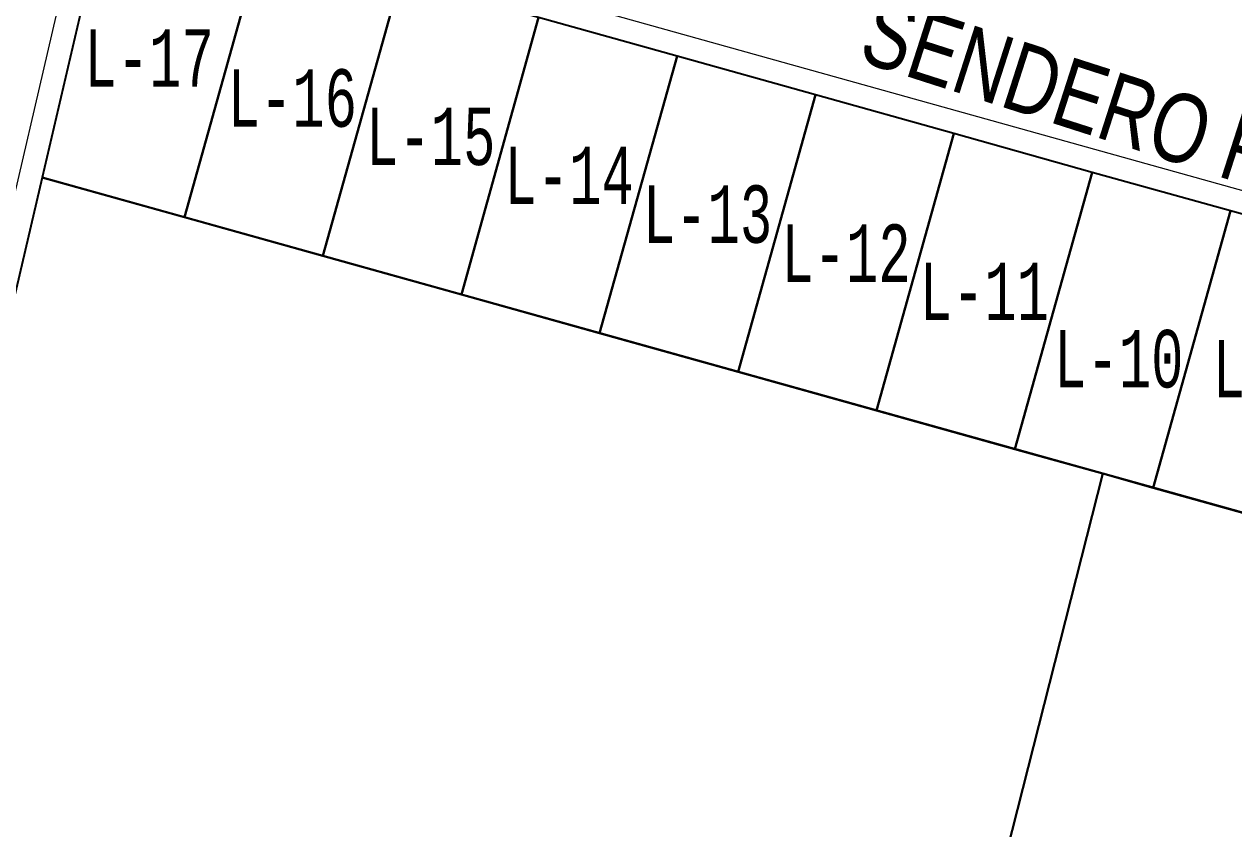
# Model space of a CAD drawing. Header units: millimetres. Extents: x 474016 to 477875, y 2288607 to 2292200.
# Drawn here: x 474206.5 to 474311.7, y 2288908.5 to 2288978.5 of the extents above; entities that cross this region are included whole.
import ezdxf
from ezdxf.enums import TextEntityAlignment as Align

# ---------------------------------------------------------------- set-up
doc = ezdxf.new("R2010")
doc.units = ezdxf.units.MM
doc.header["$LTSCALE"] = 50
for name, color, linetype, lineweight in [('BANQUETA', 251, 'Continuous', 5), ('MANZANAS', 4, 'Continuous', 15), ('vialidad', 5, 'Continuous', 13)]:
    doc.layers.add(name, color=color, linetype=linetype, lineweight=lineweight)
doc.layers.add('CVL_LOTIF', color=1, linetype='Continuous')
doc.layers.add('MZ Y LT', color=7, linetype='Continuous', lineweight=13, true_color=0x0d2bf2)
doc.styles.add('MONOTXT4', font='MONOTXT4.shx', dxfattribs={"width": 0.55})
doc.styles.get("Standard").update_dxf_attribs({"font": 'arial.ttf'})

msp = doc.modelspace()

# ---------------------------------------------------------------- linework, layer by layer
at = {"layer": 'BANQUETA'}
for p, q in [((474214.3, 2288991.46), (474408.63, 2288937.16)), ((474168.46, 2288803.96), (474211.81, 2288989.99))]:
    msp.add_line(p, q, dxfattribs=at)
at = {"layer": 'CVL_LOTIF'}
for points in [[(474227.18, 2288985.79), (474213.76, 2288989.53), (474208.08, 2288965.16), (474220.45, 2288961.71)], [(474239.21, 2288982.42), (474227.18, 2288985.79), (474220.45, 2288961.71), (474232.49, 2288958.34)], [(474251.25, 2288979.06), (474239.21, 2288982.42), (474232.49, 2288958.34), (474244.53, 2288954.98)], [(474263.29, 2288975.7), (474251.25, 2288979.06), (474244.53, 2288954.98), (474256.56, 2288951.62)], [(474275.33, 2288972.33), (474263.29, 2288975.7), (474256.56, 2288951.62), (474268.6, 2288948.25)], [(474287.37, 2288968.97), (474275.33, 2288972.33), (474268.6, 2288948.25), (474280.64, 2288944.89)], [(474299.41, 2288965.6), (474287.37, 2288968.97), (474280.64, 2288944.89), (474292.68, 2288941.53)], [(474311.45, 2288962.24), (474299.41, 2288965.6), (474292.68, 2288941.53), (474300.33, 2288939.39), (474304.72, 2288938.16)], [(474300.33, 2288939.39), (474208.08, 2288965.16), (474170.41, 2288803.51), (474262.75, 2288791.43)], [(474323.49, 2288958.88), (474311.45, 2288962.24), (474304.72, 2288938.16), (474316.76, 2288934.8)], [(474401.37, 2288911.16), (474300.33, 2288939.39), (474262.75, 2288791.43), (474364.21, 2288778.15)]]:
    msp.add_lwpolyline(points, close=True, dxfattribs=at)
at = {"layer": 'MANZANAS'}
for p, q in [((474208.08, 2288965.16), (474401.37, 2288911.16)), ((474300.33, 2288939.39), (474262.75, 2288791.43))]:
    msp.add_line(p, q, dxfattribs=at)
msp.add_lwpolyline([(474208.08, 2288965.16), (474401.37, 2288911.16), (474364.21, 2288778.15), (474170.41, 2288803.51), (474208.08, 2288965.16), (474170.41, 2288803.51)], dxfattribs=at)

# ---------------------------------------------------------------- texts
at = {"layer": 'MZ Y LT', "lineweight": 13, "style": 'MONOTXT4', "width": 0.65}
for s, p in [('L-17', (474217.37, 2288975.55)), ('L-16', (474229.83, 2288972.07)), ('L-15', (474241.87, 2288968.7)), ('L-14', (474253.91, 2288965.34)), ('L-13', (474265.95, 2288961.97)), ('L-12', (474277.99, 2288958.61)), ('L-11', (474290.03, 2288955.25)), ('L-10', (474301.72, 2288949.39)), ('L-9', (474314.1, 2288948.52))]:
    msp.add_text(s, height=5, dxfattribs=at).set_placement(p, align=Align.MIDDLE)
at = {"layer": 'vialidad', "color": 5, "lineweight": 13, "width": 0.75}
msp.add_text('SENDERO RAMON', height=6, rotation=342.1812, dxfattribs=at).set_placement((474306.58, 2288969.62), align=Align.MIDDLE)

doc.saveas('drawing.dxf')
